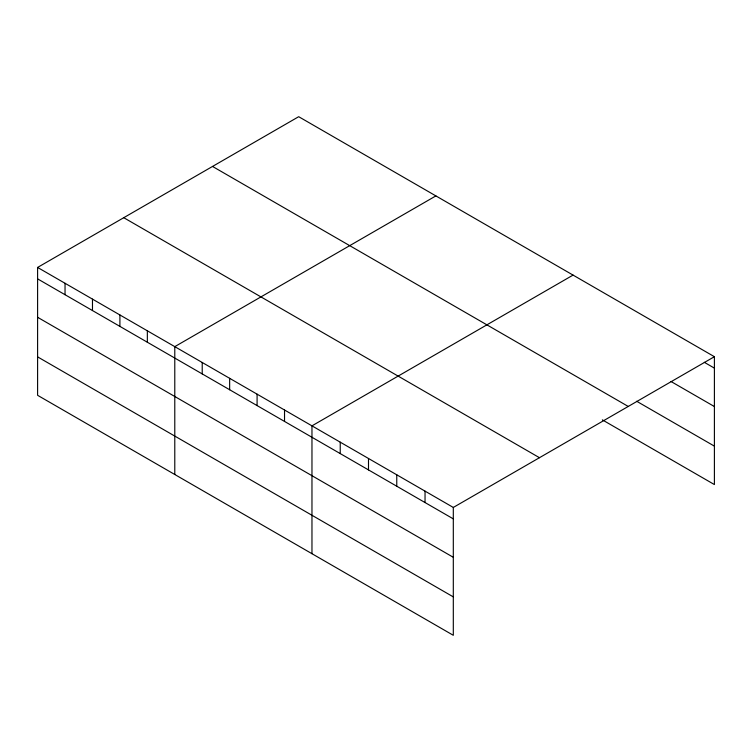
<?xml version="1.0" encoding="UTF-8"?>
<svg xmlns="http://www.w3.org/2000/svg" width="752" height="752" viewBox="0 0 752 752"><rect width="100%" height="100%" fill="white"/><g stroke="black" fill="none" stroke-linecap="round" stroke-linejoin="round"><path stroke-width="1.13" d="M37.6 267.439L453.306 507.45L453.306 635.299L37.6 395.298L37.6 267.439L298.694 116.701L714.4 356.702L714.4 484.561L602.343 419.86M435.878 195.905L174.784 346.644L174.784 474.493M573.062 275.1L311.967 425.848L311.967 553.698M453.306 507.45L714.4 356.702M704.304 362.304L714.4 368.132M670.991 381.49L714.4 406.55M636.662 401.258L714.4 446.133M212.534 166.446L628.24 406.447M123.76 217.695L539.466 457.705M37.6 278.87L453.306 518.871M37.6 317.288L453.306 557.298M37.6 356.871L453.306 596.881M425.04 491.131L425.04 502.552M396.765 474.803L396.765 486.234M368.499 458.485L368.499 469.915M340.233 442.167L340.233 453.597M284.529 410.009L284.529 421.43M257.09 394.17L257.09 405.591M229.651 378.322L229.651 389.752M202.222 362.483L202.222 373.913M147.345 330.805L147.345 342.235M119.906 314.966L119.906 326.387M92.477 299.127L92.477 310.548M65.039 283.288L65.039 294.709"/></g></svg>
